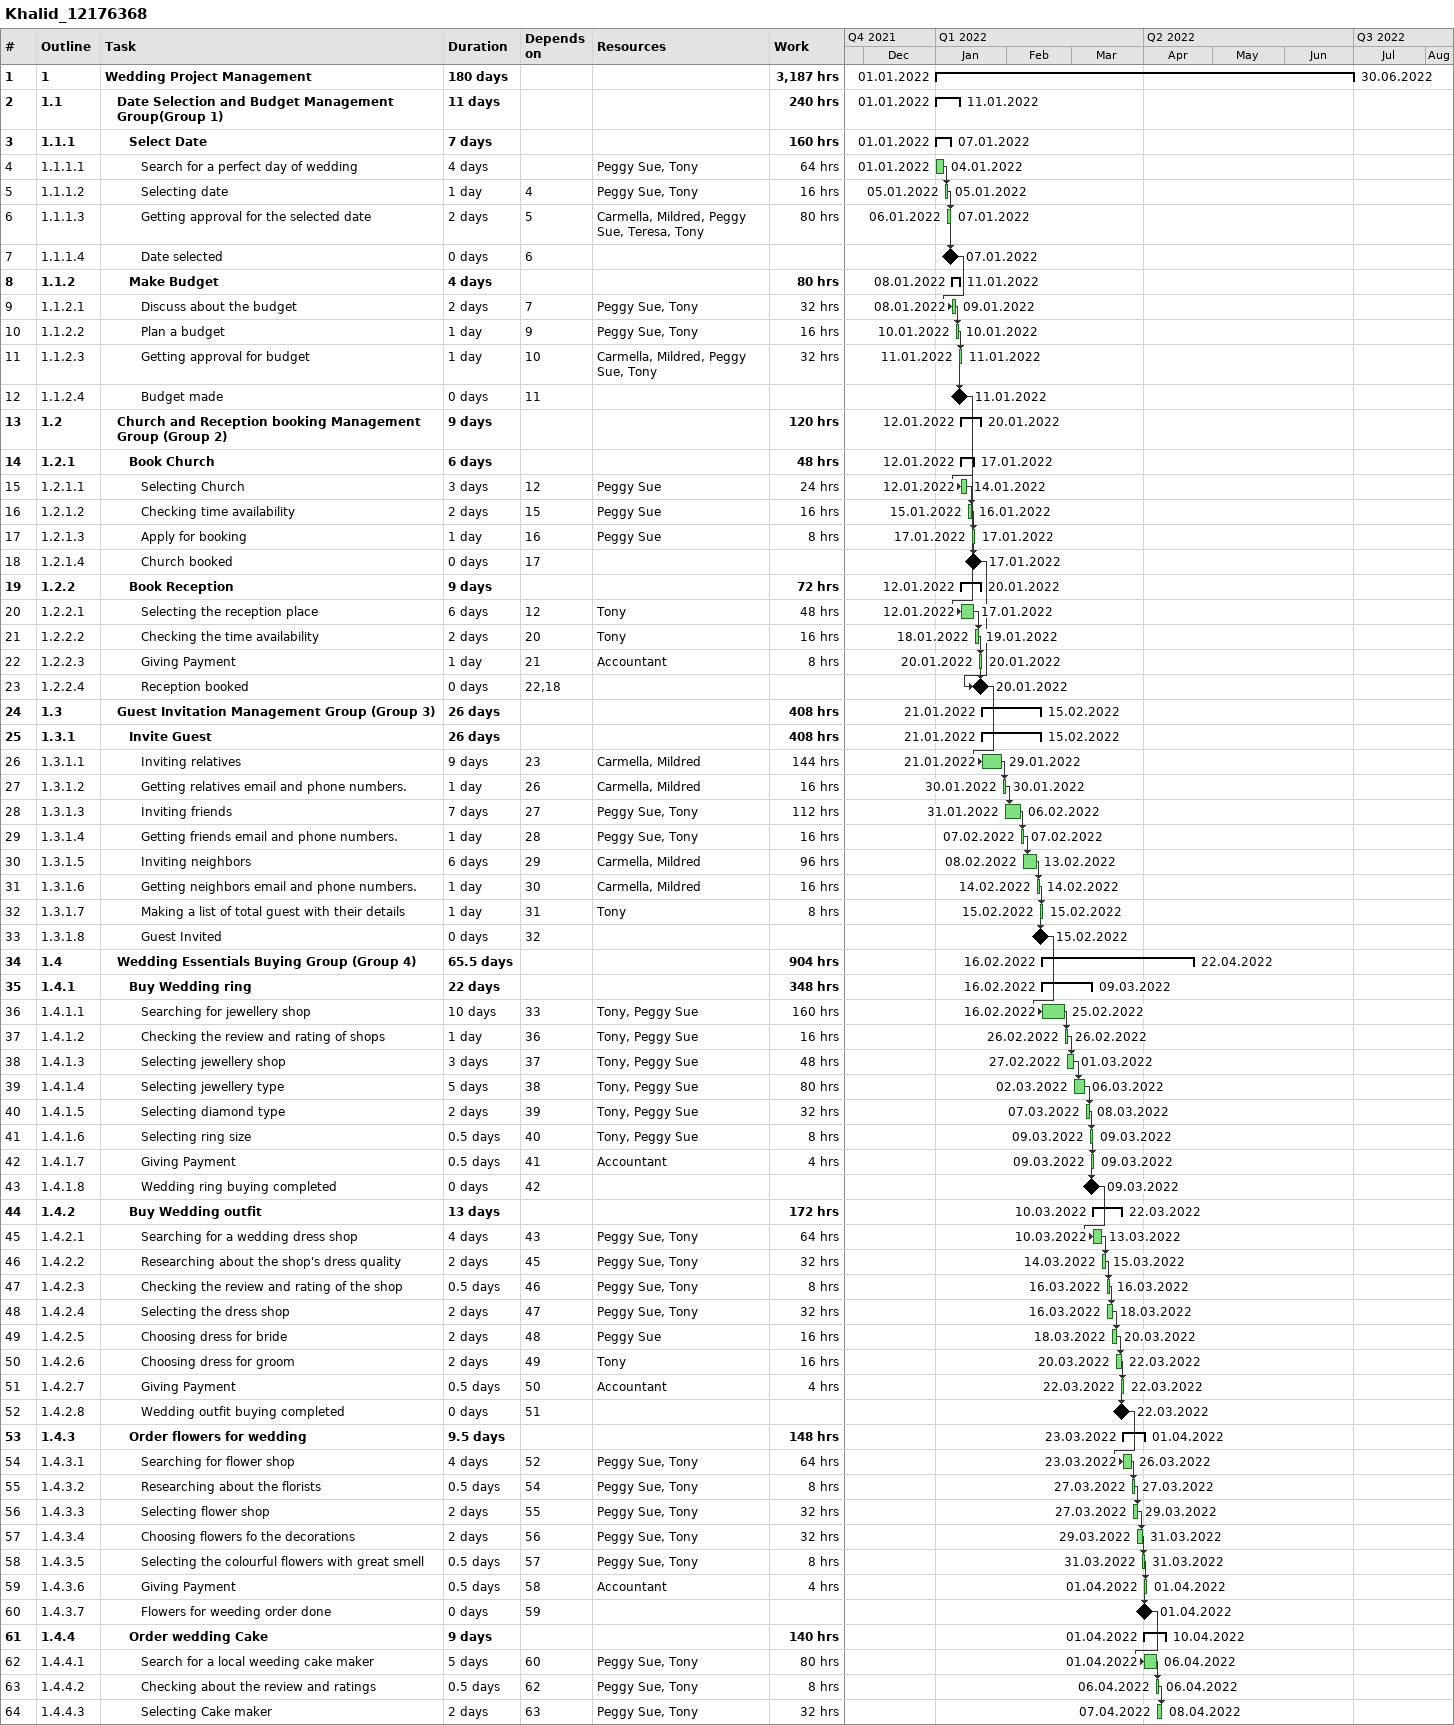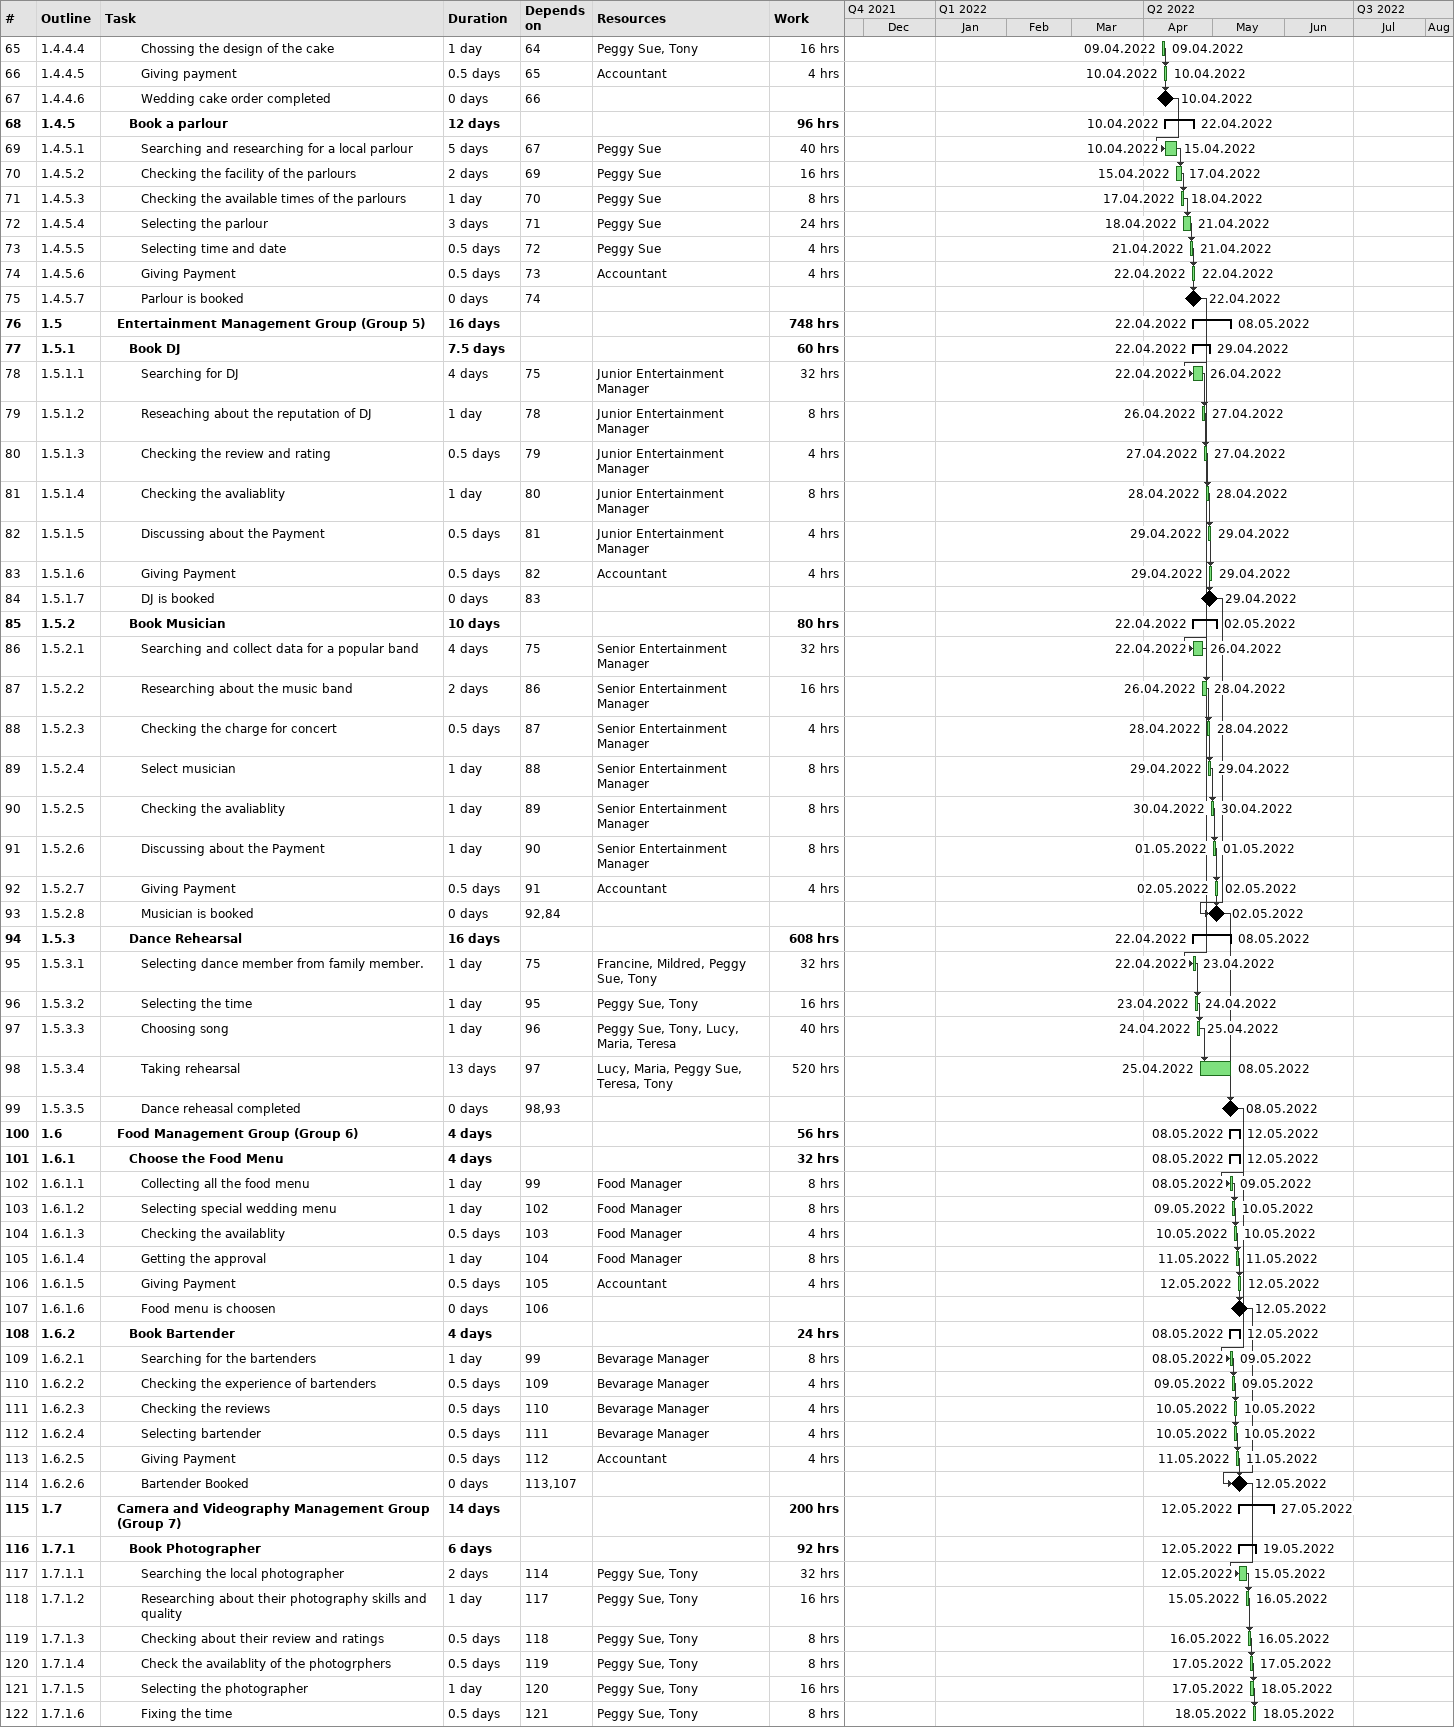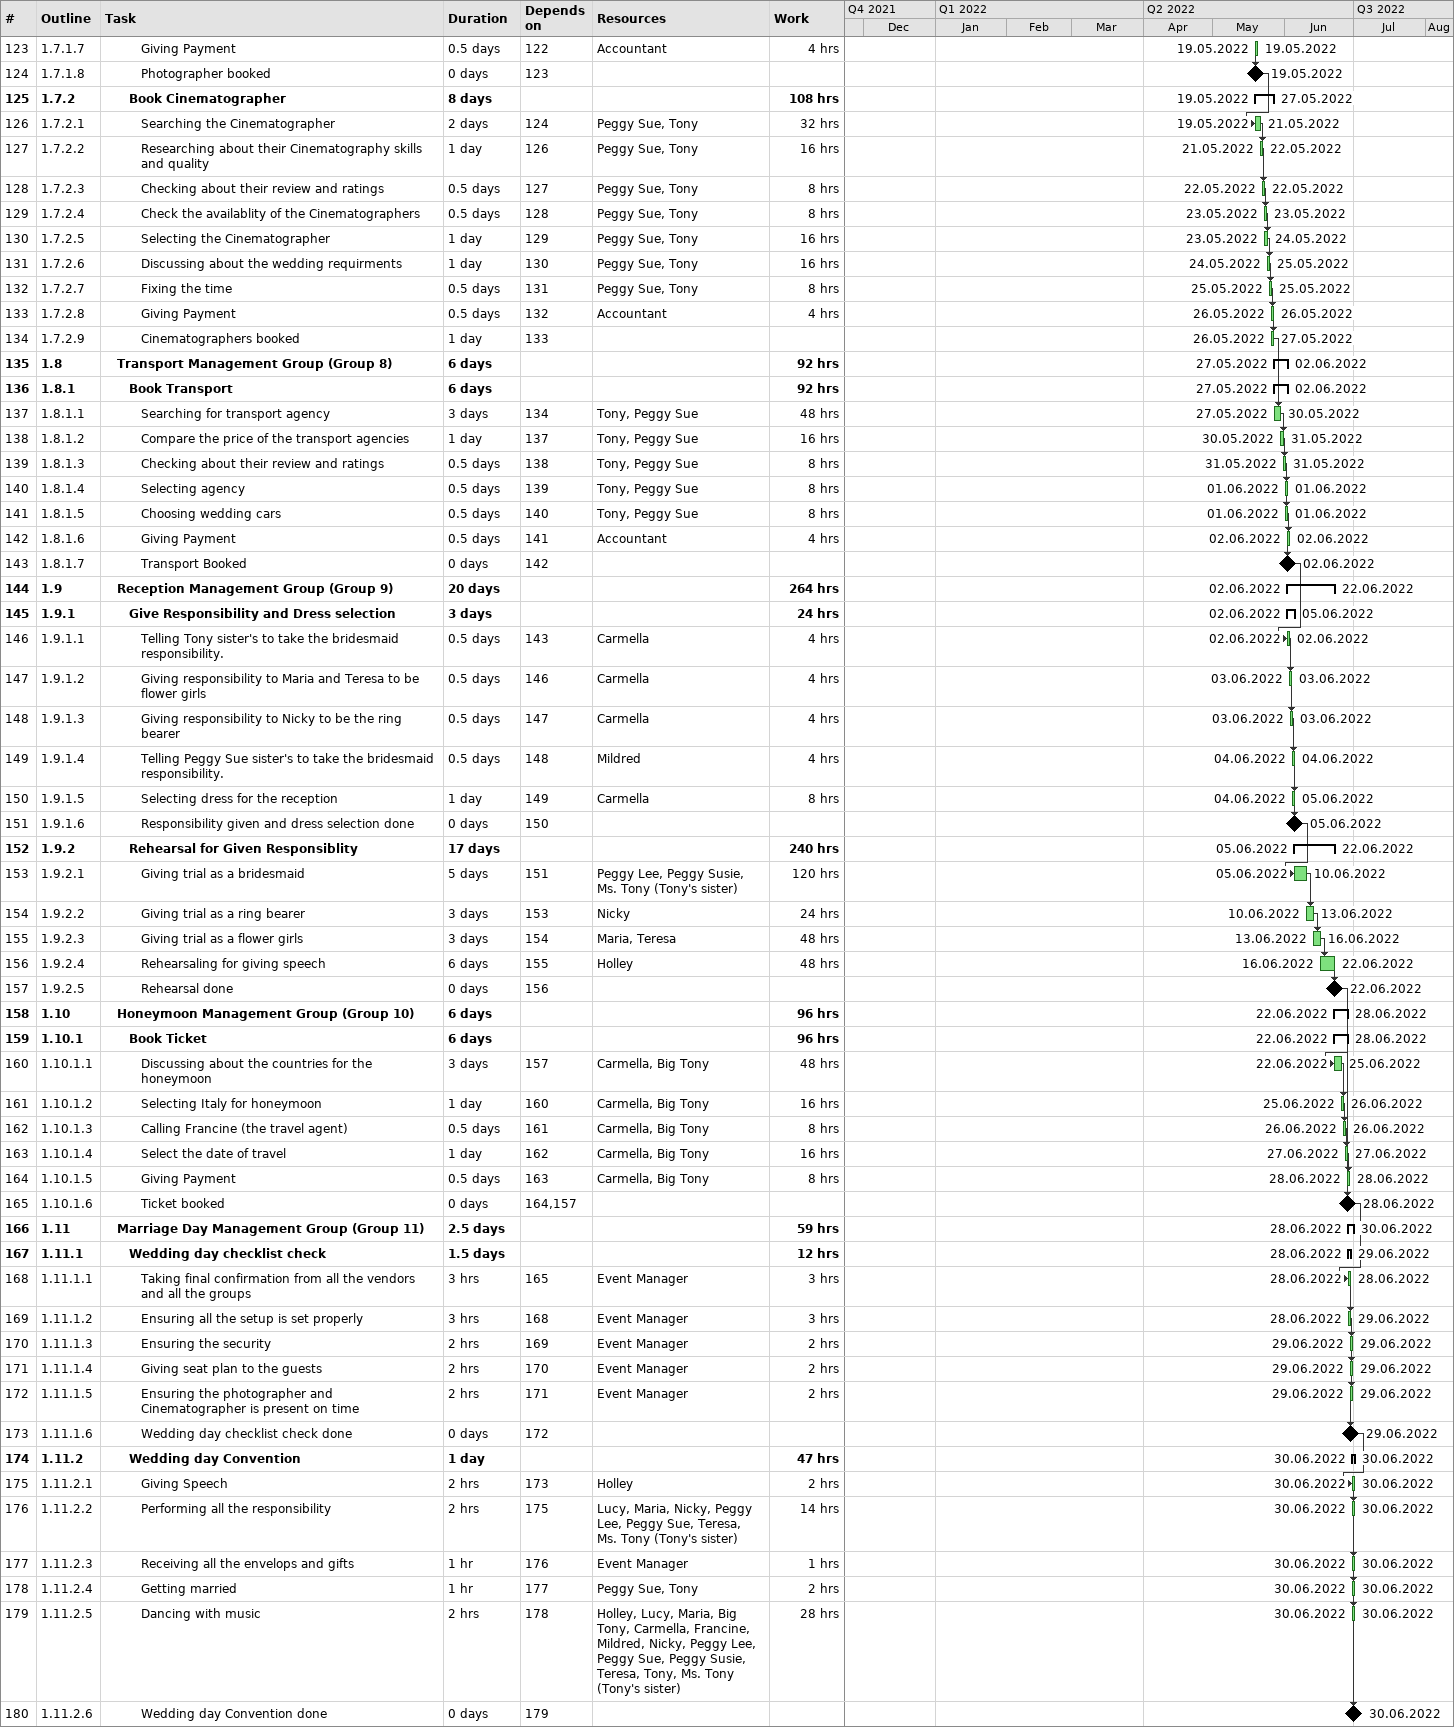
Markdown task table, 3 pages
Khalid_12176368

| ID | WBS | Task | Duration | Start | Finish | Predecessors | Resources | Work (h) |
|---|---|---|---|---|---|---|---|---|
| 1 | 1 | **Wedding Project Management** | 180d | 2022-01-01 | 2022-06-30 |  |  | 3187 |
| 2 | 1.1 | **Date Selection and Budget Management Group(Group 1)** | 11d | 2022-01-01 | 2022-01-11 |  |  | 240 |
| 3 | 1.1.1 | **Select Date** | 7d | 2022-01-01 | 2022-01-07 |  |  | 160 |
| 4 | 1.1.1.1 | Search for a perfect day of wedding | 4d | 2022-01-01 | 2022-01-04 |  | Peggy Sue, Tony | 64 |
| 5 | 1.1.1.2 | Selecting date | 1d | 2022-01-05 | 2022-01-05 | 4 | Peggy Sue, Tony | 16 |
| 6 | 1.1.1.3 | Getting approval for the selected date | 2d | 2022-01-06 | 2022-01-07 | 5 | Carmella, Mildred, Peggy Sue, Teresa, Tony | 80 |
| 7 | 1.1.1.4 | Date selected | 0d | 2022-01-07 | 2022-01-07 | 6 |  |  |
| 8 | 1.1.2 | **Make Budget** | 4d | 2022-01-08 | 2022-01-11 |  |  | 80 |
| 9 | 1.1.2.1 | Discuss about the budget | 2d | 2022-01-08 | 2022-01-09 | 7 | Peggy Sue, Tony | 32 |
| 10 | 1.1.2.2 | Plan a budget | 1d | 2022-01-10 | 2022-01-10 | 9 | Peggy Sue, Tony | 16 |
| 11 | 1.1.2.3 | Getting approval for budget | 1d | 2022-01-11 | 2022-01-11 | 10 | Carmella, Mildred, Peggy Sue, Tony | 32 |
| 12 | 1.1.2.4 | Budget made | 0d | 2022-01-11 | 2022-01-11 | 11 |  |  |
| 13 | 1.2 | **Church and Reception booking Management Group (Group 2)** | 9d | 2022-01-12 | 2022-01-20 |  |  | 120 |
| 14 | 1.2.1 | **Book Church** | 6d | 2022-01-12 | 2022-01-17 |  |  | 48 |
| 15 | 1.2.1.1 | Selecting Church | 3d | 2022-01-12 | 2022-01-14 | 12 | Peggy Sue | 24 |
| 16 | 1.2.1.2 | Checking time availability | 2d | 2022-01-15 | 2022-01-16 | 15 | Peggy Sue | 16 |
| 17 | 1.2.1.3 | Apply for booking | 1d | 2022-01-17 | 2022-01-17 | 16 | Peggy Sue | 8 |
| 18 | 1.2.1.4 | Church booked | 0d | 2022-01-17 | 2022-01-17 | 17 |  |  |
| 19 | 1.2.2 | **Book Reception** | 9d | 2022-01-12 | 2022-01-20 |  |  | 72 |
| 20 | 1.2.2.1 | Selecting the reception place | 6d | 2022-01-12 | 2022-01-17 | 12 | Tony | 48 |
| 21 | 1.2.2.2 | Checking the time availability | 2d | 2022-01-18 | 2022-01-19 | 20 | Tony | 16 |
| 22 | 1.2.2.3 | Giving Payment | 1d | 2022-01-20 | 2022-01-20 | 21 | Accountant | 8 |
| 23 | 1.2.2.4 | Reception booked | 0d | 2022-01-20 | 2022-01-20 | 22, 18 |  |  |
| 24 | 1.3 | **Guest Invitation Management Group (Group 3)** | 26d | 2022-01-21 | 2022-02-15 |  |  | 408 |
| 25 | 1.3.1 | **Invite Guest** | 26d | 2022-01-21 | 2022-02-15 |  |  | 408 |
| 26 | 1.3.1.1 | Inviting relatives | 9d | 2022-01-21 | 2022-01-29 | 23 | Carmella, Mildred | 144 |
| 27 | 1.3.1.2 | Getting relatives email and phone numbers. | 1d | 2022-01-30 | 2022-01-30 | 26 | Carmella, Mildred | 16 |
| 28 | 1.3.1.3 | Inviting friends | 7d | 2022-01-31 | 2022-02-06 | 27 | Peggy Sue, Tony | 112 |
| 29 | 1.3.1.4 | Getting friends email and phone numbers. | 1d | 2022-02-07 | 2022-02-07 | 28 | Peggy Sue, Tony | 16 |
| 30 | 1.3.1.5 | Inviting neighbors | 6d | 2022-02-08 | 2022-02-13 | 29 | Carmella, Mildred | 96 |
| 31 | 1.3.1.6 | Getting neighbors email and phone numbers. | 1d | 2022-02-14 | 2022-02-14 | 30 | Carmella, Mildred | 16 |
| 32 | 1.3.1.7 | Making a list of total guest with their details | 1d | 2022-02-15 | 2022-02-15 | 31 | Tony | 8 |
| 33 | 1.3.1.8 | Guest Invited | 0d | 2022-02-15 | 2022-02-15 | 32 |  |  |
| 34 | 1.4 | **Wedding Essentials Buying Group (Group 4)** | 65.5d | 2022-02-16 | 2022-04-22 |  |  | 904 |
| 35 | 1.4.1 | **Buy Wedding ring** | 22d | 2022-02-16 | 2022-03-09 |  |  | 348 |
| 36 | 1.4.1.1 | Searching for jewellery shop | 10d | 2022-02-16 | 2022-02-25 | 33 | Tony, Peggy Sue | 160 |
| 37 | 1.4.1.2 | Checking the review and rating of shops | 1d | 2022-02-26 | 2022-02-26 | 36 | Tony, Peggy Sue | 16 |
| 38 | 1.4.1.3 | Selecting jewellery shop | 3d | 2022-02-27 | 2022-03-01 | 37 | Tony, Peggy Sue | 48 |
| 39 | 1.4.1.4 | Selecting jewellery type | 5d | 2022-03-02 | 2022-03-06 | 38 | Tony, Peggy Sue | 80 |
| 40 | 1.4.1.5 | Selecting diamond type | 2d | 2022-03-07 | 2022-03-08 | 39 | Tony, Peggy Sue | 32 |
| 41 | 1.4.1.6 | Selecting ring size | 0.5d | 2022-03-09 | 2022-03-09 | 40 | Tony, Peggy Sue | 8 |
| 42 | 1.4.1.7 | Giving Payment | 0.5d | 2022-03-09 | 2022-03-09 | 41 | Accountant | 4 |
| 43 | 1.4.1.8 | Wedding ring buying completed | 0d | 2022-03-09 | 2022-03-09 | 42 |  |  |
| 44 | 1.4.2 | **Buy Wedding outfit** | 13d | 2022-03-10 | 2022-03-22 |  |  | 172 |
| 45 | 1.4.2.1 | Searching for a wedding dress shop | 4d | 2022-03-10 | 2022-03-13 | 43 | Peggy Sue, Tony | 64 |
| 46 | 1.4.2.2 | Researching about the shop's dress quality | 2d | 2022-03-14 | 2022-03-15 | 45 | Peggy Sue, Tony | 32 |
| 47 | 1.4.2.3 | Checking the review and rating of the shop | 0.5d | 2022-03-16 | 2022-03-16 | 46 | Peggy Sue, Tony | 8 |
| 48 | 1.4.2.4 | Selecting the dress shop | 2d | 2022-03-16 | 2022-03-18 | 47 | Peggy Sue, Tony | 32 |
| 49 | 1.4.2.5 | Choosing dress for bride | 2d | 2022-03-18 | 2022-03-20 | 48 | Peggy Sue | 16 |
| 50 | 1.4.2.6 | Choosing dress for groom | 2d | 2022-03-20 | 2022-03-22 | 49 | Tony | 16 |
| 51 | 1.4.2.7 | Giving Payment | 0.5d | 2022-03-22 | 2022-03-22 | 50 | Accountant | 4 |
| 52 | 1.4.2.8 | Wedding outfit buying completed | 0d | 2022-03-22 | 2022-03-22 | 51 |  |  |
| 53 | 1.4.3 | **Order flowers for wedding** | 9.5d | 2022-03-23 | 2022-04-01 |  |  | 148 |
| 54 | 1.4.3.1 | Searching for flower shop | 4d | 2022-03-23 | 2022-03-26 | 52 | Peggy Sue, Tony | 64 |
| 55 | 1.4.3.2 | Researching about the florists | 0.5d | 2022-03-27 | 2022-03-27 | 54 | Peggy Sue, Tony | 8 |
| 56 | 1.4.3.3 | Selecting flower shop | 2d | 2022-03-27 | 2022-03-29 | 55 | Peggy Sue, Tony | 32 |
| 57 | 1.4.3.4 | Choosing flowers fo the decorations | 2d | 2022-03-29 | 2022-03-31 | 56 | Peggy Sue, Tony | 32 |
| 58 | 1.4.3.5 | Selecting the colourful flowers with great smell | 0.5d | 2022-03-31 | 2022-03-31 | 57 | Peggy Sue, Tony | 8 |
| 59 | 1.4.3.6 | Giving Payment | 0.5d | 2022-04-01 | 2022-04-01 | 58 | Accountant | 4 |
| 60 | 1.4.3.7 | Flowers for weeding order done | 0d | 2022-04-01 | 2022-04-01 | 59 |  |  |
| 61 | 1.4.4 | **Order wedding Cake** | 9d | 2022-04-01 | 2022-04-10 |  |  | 140 |
| 62 | 1.4.4.1 | Search for a local weeding cake maker | 5d | 2022-04-01 | 2022-04-06 | 60 | Peggy Sue, Tony | 80 |
| 63 | 1.4.4.2 | Checking about the review and ratings | 0.5d | 2022-04-06 | 2022-04-06 | 62 | Peggy Sue, Tony | 8 |
| 64 | 1.4.4.3 | Selecting Cake maker | 2d | 2022-04-07 | 2022-04-08 | 63 | Peggy Sue, Tony | 32 |
| 65 | 1.4.4.4 | Chossing the design of the cake | 1d | 2022-04-09 | 2022-04-09 | 64 | Peggy Sue, Tony | 16 |
| 66 | 1.4.4.5 | Giving payment | 0.5d | 2022-04-10 | 2022-04-10 | 65 | Accountant | 4 |
| 67 | 1.4.4.6 | Wedding cake order completed | 0d | 2022-04-10 | 2022-04-10 | 66 |  |  |
| 68 | 1.4.5 | **Book a parlour** | 12d | 2022-04-10 | 2022-04-22 |  |  | 96 |
| 69 | 1.4.5.1 | Searching and researching for a local parlour | 5d | 2022-04-10 | 2022-04-15 | 67 | Peggy Sue | 40 |
| 70 | 1.4.5.2 | Checking the facility of the parlours | 2d | 2022-04-15 | 2022-04-17 | 69 | Peggy Sue | 16 |
| 71 | 1.4.5.3 | Checking the available times of the parlours | 1d | 2022-04-17 | 2022-04-18 | 70 | Peggy Sue | 8 |
| 72 | 1.4.5.4 | Selecting the parlour | 3d | 2022-04-18 | 2022-04-21 | 71 | Peggy Sue | 24 |
| 73 | 1.4.5.5 | Selecting time and date | 0.5d | 2022-04-21 | 2022-04-21 | 72 | Peggy Sue | 4 |
| 74 | 1.4.5.6 | Giving Payment | 0.5d | 2022-04-22 | 2022-04-22 | 73 | Accountant | 4 |
| 75 | 1.4.5.7 | Parlour is booked | 0d | 2022-04-22 | 2022-04-22 | 74 |  |  |
| 76 | 1.5 | **Entertainment Management Group (Group 5)** | 16d | 2022-04-22 | 2022-05-08 |  |  | 748 |
| 77 | 1.5.1 | **Book DJ** | 7.5d | 2022-04-22 | 2022-04-29 |  |  | 60 |
| 78 | 1.5.1.1 | Searching for DJ | 4d | 2022-04-22 | 2022-04-26 | 75 | Junior Entertainment Manager | 32 |
| 79 | 1.5.1.2 | Reseaching about the reputation of DJ | 1d | 2022-04-26 | 2022-04-27 | 78 | Junior Entertainment Manager | 8 |
| 80 | 1.5.1.3 | Checking the review and rating | 0.5d | 2022-04-27 | 2022-04-27 | 79 | Junior Entertainment Manager | 4 |
| 81 | 1.5.1.4 | Checking the avaliablity | 1d | 2022-04-28 | 2022-04-28 | 80 | Junior Entertainment Manager | 8 |
| 82 | 1.5.1.5 | Discussing about the Payment | 0.5d | 2022-04-29 | 2022-04-29 | 81 | Junior Entertainment Manager | 4 |
| 83 | 1.5.1.6 | Giving Payment | 0.5d | 2022-04-29 | 2022-04-29 | 82 | Accountant | 4 |
| 84 | 1.5.1.7 | DJ is booked | 0d | 2022-04-29 | 2022-04-29 | 83 |  |  |
| 85 | 1.5.2 | **Book Musician** | 10d | 2022-04-22 | 2022-05-02 |  |  | 80 |
| 86 | 1.5.2.1 | Searching and collect data for a popular band | 4d | 2022-04-22 | 2022-04-26 | 75 | Senior Entertainment Manager | 32 |
| 87 | 1.5.2.2 | Researching about the music band | 2d | 2022-04-26 | 2022-04-28 | 86 | Senior Entertainment Manager | 16 |
| 88 | 1.5.2.3 | Checking the charge for concert | 0.5d | 2022-04-28 | 2022-04-28 | 87 | Senior Entertainment Manager | 4 |
| 89 | 1.5.2.4 | Select musician | 1d | 2022-04-29 | 2022-04-29 | 88 | Senior Entertainment Manager | 8 |
| 90 | 1.5.2.5 | Checking the avaliablity | 1d | 2022-04-30 | 2022-04-30 | 89 | Senior Entertainment Manager | 8 |
| 91 | 1.5.2.6 | Discussing about the Payment | 1d | 2022-05-01 | 2022-05-01 | 90 | Senior Entertainment Manager | 8 |
| 92 | 1.5.2.7 | Giving Payment | 0.5d | 2022-05-02 | 2022-05-02 | 91 | Accountant | 4 |
| 93 | 1.5.2.8 | Musician is booked | 0d | 2022-05-02 | 2022-05-02 | 92, 84 |  |  |
| 94 | 1.5.3 | **Dance Rehearsal** | 16d | 2022-04-22 | 2022-05-08 |  |  | 608 |
| 95 | 1.5.3.1 | Selecting dance member from family member. | 1d | 2022-04-22 | 2022-04-23 | 75 | Francine, Mildred, Peggy Sue, Tony | 32 |
| 96 | 1.5.3.2 | Selecting the time | 1d | 2022-04-23 | 2022-04-24 | 95 | Peggy Sue, Tony | 16 |
| 97 | 1.5.3.3 | Choosing song | 1d | 2022-04-24 | 2022-04-25 | 96 | Peggy Sue, Tony, Lucy, Maria, Teresa | 40 |
| 98 | 1.5.3.4 | Taking rehearsal | 13d | 2022-04-25 | 2022-05-08 | 97 | Lucy, Maria, Peggy Sue, Teresa, Tony | 520 |
| 99 | 1.5.3.5 | Dance reheasal completed | 0d | 2022-05-08 | 2022-05-08 | 98, 93 |  |  |
| 100 | 1.6 | **Food Management Group (Group 6)** | 4d | 2022-05-08 | 2022-05-12 |  |  | 56 |
| 101 | 1.6.1 | **Choose the Food Menu** | 4d | 2022-05-08 | 2022-05-12 |  |  | 32 |
| 102 | 1.6.1.1 | Collecting all the food menu | 1d | 2022-05-08 | 2022-05-09 | 99 | Food Manager | 8 |
| 103 | 1.6.1.2 | Selecting special wedding menu | 1d | 2022-05-09 | 2022-05-10 | 102 | Food Manager | 8 |
| 104 | 1.6.1.3 | Checking the availablity | 0.5d | 2022-05-10 | 2022-05-10 | 103 | Food Manager | 4 |
| 105 | 1.6.1.4 | Getting the approval | 1d | 2022-05-11 | 2022-05-11 | 104 | Food Manager | 8 |
| 106 | 1.6.1.5 | Giving Payment | 0.5d | 2022-05-12 | 2022-05-12 | 105 | Accountant | 4 |
| 107 | 1.6.1.6 | Food menu is choosen | 0d | 2022-05-12 | 2022-05-12 | 106 |  |  |
| 108 | 1.6.2 | **Book Bartender** | 4d | 2022-05-08 | 2022-05-12 |  |  | 24 |
| 109 | 1.6.2.1 | Searching for the bartenders | 1d | 2022-05-08 | 2022-05-09 | 99 | Bevarage Manager | 8 |
| 110 | 1.6.2.2 | Checking the experience of bartenders | 0.5d | 2022-05-09 | 2022-05-09 | 109 | Bevarage Manager | 4 |
| 111 | 1.6.2.3 | Checking the reviews | 0.5d | 2022-05-10 | 2022-05-10 | 110 | Bevarage Manager | 4 |
| 112 | 1.6.2.4 | Selecting bartender | 0.5d | 2022-05-10 | 2022-05-10 | 111 | Bevarage Manager | 4 |
| 113 | 1.6.2.5 | Giving Payment | 0.5d | 2022-05-11 | 2022-05-11 | 112 | Accountant | 4 |
| 114 | 1.6.2.6 | Bartender Booked | 0d | 2022-05-12 | 2022-05-12 | 113, 107 |  |  |
| 115 | 1.7 | **Camera and Videography Management Group (Group 7)** | 14d | 2022-05-12 | 2022-05-27 |  |  | 200 |
| 116 | 1.7.1 | **Book Photographer** | 6d | 2022-05-12 | 2022-05-19 |  |  | 92 |
| 117 | 1.7.1.1 | Searching the local photographer | 2d | 2022-05-12 | 2022-05-15 | 114 | Peggy Sue, Tony | 32 |
| 118 | 1.7.1.2 | Researching about their photography skills and quality | 1d | 2022-05-15 | 2022-05-16 | 117 | Peggy Sue, Tony | 16 |
| 119 | 1.7.1.3 | Checking about their review and ratings | 0.5d | 2022-05-16 | 2022-05-16 | 118 | Peggy Sue, Tony | 8 |
| 120 | 1.7.1.4 | Check the availablity of the photogrphers | 0.5d | 2022-05-17 | 2022-05-17 | 119 | Peggy Sue, Tony | 8 |
| 121 | 1.7.1.5 | Selecting the photographer | 1d | 2022-05-17 | 2022-05-18 | 120 | Peggy Sue, Tony | 16 |
| 122 | 1.7.1.6 | Fixing the time | 0.5d | 2022-05-18 | 2022-05-18 | 121 | Peggy Sue, Tony | 8 |
| 123 | 1.7.1.7 | Giving Payment | 0.5d | 2022-05-19 | 2022-05-19 | 122 | Accountant | 4 |
| 124 | 1.7.1.8 | Photographer booked | 0d | 2022-05-19 | 2022-05-19 | 123 |  |  |
| 125 | 1.7.2 | **Book Cinematographer** | 8d | 2022-05-19 | 2022-05-27 |  |  | 108 |
| 126 | 1.7.2.1 | Searching the Cinematographer | 2d | 2022-05-19 | 2022-05-21 | 124 | Peggy Sue, Tony | 32 |
| 127 | 1.7.2.2 | Researching about their Cinematography skills and quality | 1d | 2022-05-21 | 2022-05-22 | 126 | Peggy Sue, Tony | 16 |
| 128 | 1.7.2.3 | Checking about their review and ratings | 0.5d | 2022-05-22 | 2022-05-22 | 127 | Peggy Sue, Tony | 8 |
| 129 | 1.7.2.4 | Check the availablity of the Cinematographers | 0.5d | 2022-05-23 | 2022-05-23 | 128 | Peggy Sue, Tony | 8 |
| 130 | 1.7.2.5 | Selecting the Cinematographer | 1d | 2022-05-23 | 2022-05-24 | 129 | Peggy Sue, Tony | 16 |
| 131 | 1.7.2.6 | Discussing about the wedding requirments | 1d | 2022-05-24 | 2022-05-25 | 130 | Peggy Sue, Tony | 16 |
| 132 | 1.7.2.7 | Fixing the time | 0.5d | 2022-05-25 | 2022-05-25 | 131 | Peggy Sue, Tony | 8 |
| 133 | 1.7.2.8 | Giving Payment | 0.5d | 2022-05-26 | 2022-05-26 | 132 | Accountant | 4 |
| 134 | 1.7.2.9 | Cinematographers booked | 1d | 2022-05-26 | 2022-05-27 | 133 |  |  |
| 135 | 1.8 | **Transport Management Group (Group 8)** | 6d | 2022-05-27 | 2022-06-02 |  |  | 92 |
| 136 | 1.8.1 | **Book Transport** | 6d | 2022-05-27 | 2022-06-02 |  |  | 92 |
| 137 | 1.8.1.1 | Searching for transport agency | 3d | 2022-05-27 | 2022-05-30 | 134 | Tony, Peggy Sue | 48 |
| 138 | 1.8.1.2 | Compare the price of the transport agencies | 1d | 2022-05-30 | 2022-05-31 | 137 | Tony, Peggy Sue | 16 |
| 139 | 1.8.1.3 | Checking about their review and ratings | 0.5d | 2022-05-31 | 2022-05-31 | 138 | Tony, Peggy Sue | 8 |
| 140 | 1.8.1.4 | Selecting agency | 0.5d | 2022-06-01 | 2022-06-01 | 139 | Tony, Peggy Sue | 8 |
| 141 | 1.8.1.5 | Choosing wedding cars | 0.5d | 2022-06-01 | 2022-06-01 | 140 | Tony, Peggy Sue | 8 |
| 142 | 1.8.1.6 | Giving Payment | 0.5d | 2022-06-02 | 2022-06-02 | 141 | Accountant | 4 |
| 143 | 1.8.1.7 | Transport Booked | 0d | 2022-06-02 | 2022-06-02 | 142 |  |  |
| 144 | 1.9 | **Reception Management Group (Group 9)** | 20d | 2022-06-02 | 2022-06-22 |  |  | 264 |
| 145 | 1.9.1 | **Give Responsibility and Dress selection** | 3d | 2022-06-02 | 2022-06-05 |  |  | 24 |
| 146 | 1.9.1.1 | Telling Tony sister's to take the bridesmaid responsibility. | 0.5d | 2022-06-02 | 2022-06-02 | 143 | Carmella | 4 |
| 147 | 1.9.1.2 | Giving responsibility to Maria and Teresa to be flower girls | 0.5d | 2022-06-03 | 2022-06-03 | 146 | Carmella | 4 |
| 148 | 1.9.1.3 | Giving responsibility to Nicky to be the ring bearer | 0.5d | 2022-06-03 | 2022-06-03 | 147 | Carmella | 4 |
| 149 | 1.9.1.4 | Telling Peggy Sue sister's to take the bridesmaid responsibility. | 0.5d | 2022-06-04 | 2022-06-04 | 148 | Mildred | 4 |
| 150 | 1.9.1.5 | Selecting dress for the reception | 1d | 2022-06-04 | 2022-06-05 | 149 | Carmella | 8 |
| 151 | 1.9.1.6 | Responsibility given and dress selection done | 0d | 2022-06-05 | 2022-06-05 | 150 |  |  |
| 152 | 1.9.2 | **Rehearsal for Given Responsiblity** | 17d | 2022-06-05 | 2022-06-22 |  |  | 240 |
| 153 | 1.9.2.1 | Giving trial as a bridesmaid | 5d | 2022-06-05 | 2022-06-10 | 151 | Peggy Lee, Peggy Susie, Ms. Tony (Tony's sister) | 120 |
| 154 | 1.9.2.2 | Giving trial as a ring bearer | 3d | 2022-06-10 | 2022-06-13 | 153 | Nicky | 24 |
| 155 | 1.9.2.3 | Giving trial as a flower girls | 3d | 2022-06-13 | 2022-06-16 | 154 | Maria, Teresa | 48 |
| 156 | 1.9.2.4 | Rehearsaling for giving speech | 6d | 2022-06-16 | 2022-06-22 | 155 | Holley | 48 |
| 157 | 1.9.2.5 | Rehearsal done | 0d | 2022-06-22 | 2022-06-22 | 156 |  |  |
| 158 | 1.10 | **Honeymoon Management Group (Group 10)** | 6d | 2022-06-22 | 2022-06-28 |  |  | 96 |
| 159 | 1.10.1 | **Book Ticket** | 6d | 2022-06-22 | 2022-06-28 |  |  | 96 |
| 160 | 1.10.1.1 | Discussing about the countries for the honeymoon | 3d | 2022-06-22 | 2022-06-25 | 157 | Carmella, Big Tony | 48 |
| 161 | 1.10.1.2 | Selecting Italy for honeymoon | 1d | 2022-06-25 | 2022-06-26 | 160 | Carmella, Big Tony | 16 |
| 162 | 1.10.1.3 | Calling Francine (the travel agent) | 0.5d | 2022-06-26 | 2022-06-26 | 161 | Carmella, Big Tony | 8 |
| 163 | 1.10.1.4 | Select the date of travel | 1d | 2022-06-27 | 2022-06-27 | 162 | Carmella, Big Tony | 16 |
| 164 | 1.10.1.5 | Giving Payment | 0.5d | 2022-06-28 | 2022-06-28 | 163 | Carmella, Big Tony | 8 |
| 165 | 1.10.1.6 | Ticket booked | 0d | 2022-06-28 | 2022-06-28 | 164, 157 |  |  |
| 166 | 1.11 | **Marriage Day Management Group (Group 11)** | 2.5d | 2022-06-28 | 2022-06-30 |  |  | 59 |
| 167 | 1.11.1 | **Wedding day checklist check** | 1.5d | 2022-06-28 | 2022-06-29 |  |  | 12 |
| 168 | 1.11.1.1 | Taking final confirmation from all the vendors and all the groups | 3h | 2022-06-28 | 2022-06-28 | 165 | Event Manager | 3 |
| 169 | 1.11.1.2 | Ensuring all the setup is set properly | 3h | 2022-06-28 | 2022-06-29 | 168 | Event Manager | 3 |
| 170 | 1.11.1.3 | Ensuring the security | 2h | 2022-06-29 | 2022-06-29 | 169 | Event Manager | 2 |
| 171 | 1.11.1.4 | Giving seat plan to the guests | 2h | 2022-06-29 | 2022-06-29 | 170 | Event Manager | 2 |
| 172 | 1.11.1.5 | Ensuring the photographer and Cinematographer is present on time | 2h | 2022-06-29 | 2022-06-29 | 171 | Event Manager | 2 |
| 173 | 1.11.1.6 | Wedding day checklist check done | 0d | 2022-06-29 | 2022-06-29 | 172 |  |  |
| 174 | 1.11.2 | **Wedding day Convention** | 1d | 2022-06-30 | 2022-06-30 |  |  | 47 |
| 175 | 1.11.2.1 | Giving Speech | 2h | 2022-06-30 | 2022-06-30 | 173 | Holley | 2 |
| 176 | 1.11.2.2 | Performing all the responsibility | 2h | 2022-06-30 | 2022-06-30 | 175 | Lucy, Maria, Nicky, Peggy Lee, Peggy Sue, Teresa, Ms. Tony (Tony's sister) | 14 |
| 177 | 1.11.2.3 | Receiving all the envelops and gifts | 1h | 2022-06-30 | 2022-06-30 | 176 | Event Manager | 1 |
| 178 | 1.11.2.4 | Getting married | 1h | 2022-06-30 | 2022-06-30 | 177 | Peggy Sue, Tony | 2 |
| 179 | 1.11.2.5 | Dancing with music | 2h | 2022-06-30 | 2022-06-30 | 178 | Holley, Lucy, Maria, Big Tony, Carmella, Francine, Mildred, Nicky, Peggy Lee, Peggy Sue, Peggy Susie, Teresa, Tony, Ms. Tony (Tony's sister) | 28 |
| 180 | 1.11.2.6 | Wedding day Convention done | 0d | 2022-06-30 | 2022-06-30 | 179 |  |  |
